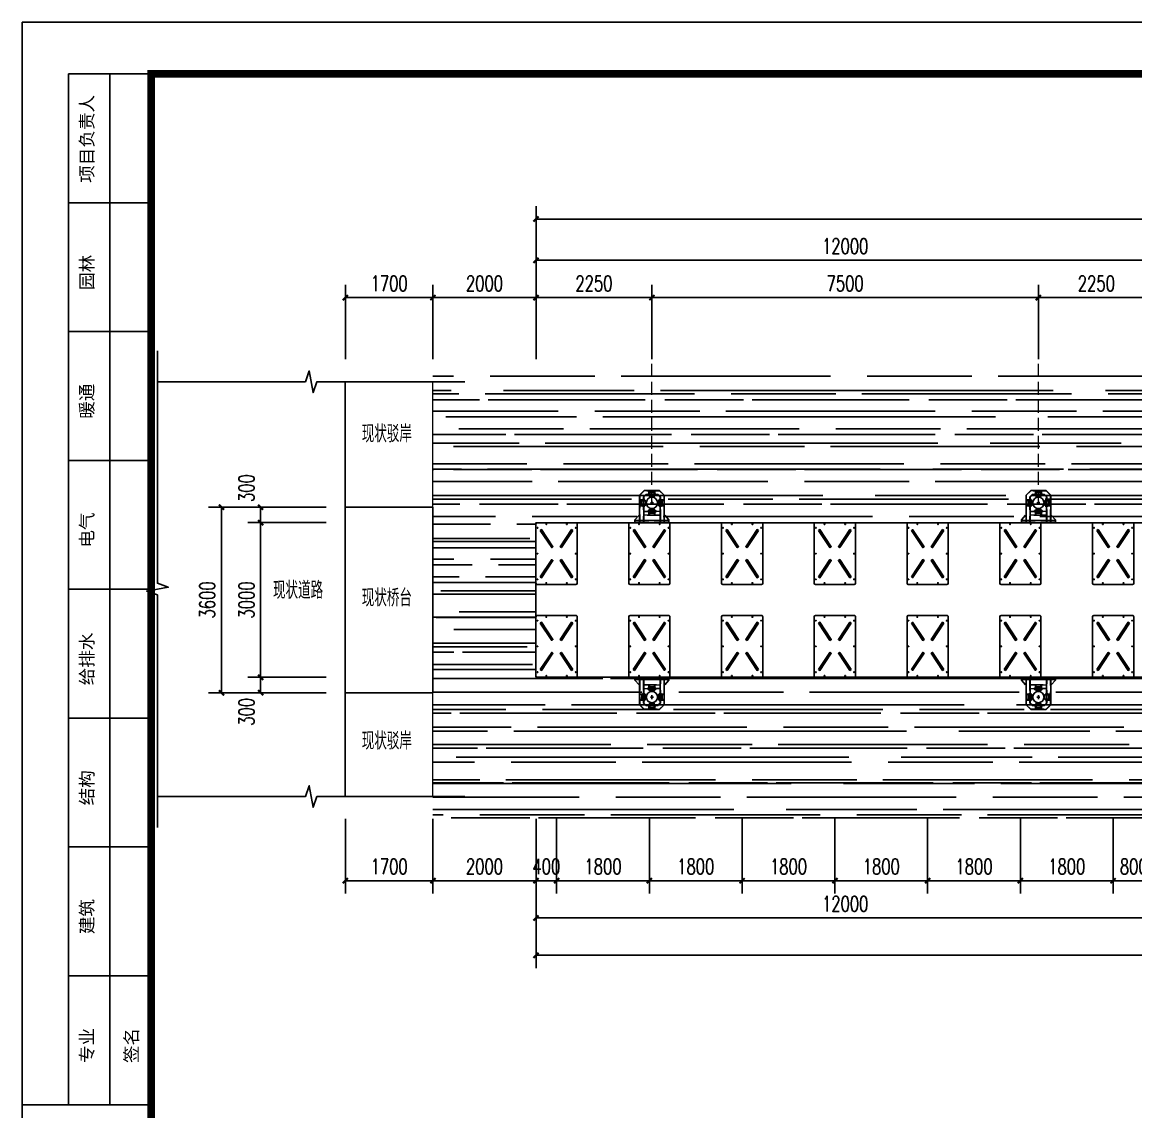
# Model space of a CAD drawing. Extents: x 396092 to 455492, y 17293 to 132793.
# Drawn here: x 396092 to 417700, y 111656 to 132793 of the extents above; entities that cross this region are included whole.
import ezdxf
from ezdxf.enums import TextEntityAlignment as Align

# ---------------------------------------------------------------- set-up
doc = ezdxf.new("R2010")
doc.units = 0
doc.header["$LTSCALE"] = 1000
doc.header["$MEASUREMENT"] = 0
for name, pattern in [('ACAD_ISO03W100', [30, 12, -18]), ('DASH', [0.35, 0.25, -0.1]), ('DASHED', [0.75, 0.5, -0.25])]:
    doc.linetypes.add(name, pattern=pattern)
doc.layers.add('8', color=8, linetype='Continuous', lineweight=9)
for name, color, linetype in [('DIM_IDEN', 3, 'Continuous'), ('DIM_SYMB', 3, 'Continuous'), ('DL', 8, 'Continuous'), ('DOTE', 1, 'Continuous'), ('PUB_DIM', 3, 'Continuous'), ('W-FLOAT_BOWL浮筒', 253, 'Continuous'), ('W-MOUNTING固定方式', 5, 'Continuous'), ('W-STEEL_FRAME钢架', 3, 'Continuous')]:
    doc.layers.add(name, color=color, linetype=linetype)
doc.styles.add('_TCH_DIM', font='SIMPLEX', dxfattribs={"bigfont": 'GBCBIG'})
doc.styles.add('_TCH_DIM_T3', font='SIMPLEX', dxfattribs={"width": 0.705882, "bigfont": 'GBCBIG'})
doc.styles.add('图框 黑体', font='simhei_0.ttf', dxfattribs={"width": 0.7})
doc.dimstyles.new('_TCH_ARCH&&100', dxfattribs={"dimtxt": 297.5, "dimasz": 100, "dimexe": 250, "dimexo": 300, "dimgap": 126.25, "dimtad": 1, "dimdec": 0, "dimzin": 0, "dimdsep": 46, "dimtxsty": '_TCH_DIM_T3', "dimblk": 'ARCHTICK', "dimcen": 0.09, "dimclrt": 7, "dimazin": 2, "dimtfac": 1, "dimtdec": 0, "dimtix": 1, "dimtmove": 2, "dimatfit": 3, "dimfxl": 100, "dimtolj": 1, "dimtzin": 0, "dimarcsym": 0})
pattern_1 = [(0, (138828.8, 88053.3), (1117.6, 508), [7620, -1016, 2540, -508]), (0, (139504.4, 88307.3), (-508, 675.64), [1524, -167.64, 3048, -381]), (0, (139082.78, 88485.1), (2641.6, 340.36), [4064, -711.2, 2032, -508])]

# ---------------------------------------------------------------- blocks, each defined once
blk = doc.blocks.new('$matou$00000145')
at = {"layer": 'W-FLOAT_BOWL浮筒'}
for p, q in [((-600, -375), (-600, 375)), ((-575, 400), (575, 400)), ((600, 375), (600, -375)), ((575, -400), (-575, -400))]:
    blk.add_line(p, q, dxfattribs=at)
at = {"layer": 'W-FLOAT_BOWL浮筒', "color": 3}
for p, q in [((-507, 370), (-493, 370)), ((-500, 377), (-500, 363)), ((-7, 370), (7, 370)), ((0, 377), (0, 363)), ((493, 370), (507, 370)), ((500, 377), (500, 363)), ((-577, 200), (-563, 200)), ((-570, 207), (-570, 193)), ((563, 200), (577, 200)), ((570, 207), (570, 193)), ((-577, -200), (-563, -200)), ((-570, -193), (-570, -207)), ((563, -200), (577, -200)), ((570, -193), (570, -207)), ((-507, -370), (-493, -370)), ((-500, -377), (-500, -363)), ((-7, -370), (7, -370)), ((0, -377), (0, -363)), ((493, -370), (507, -370)), ((500, -377), (500, -363))]:
    blk.add_line(p, q, dxfattribs=at)
at = {"layer": 'W-FLOAT_BOWL浮筒', "ltscale": 100}
for points in [[(-450, 316), (-117, 95), (-133, 70), (-467, 291)], [(450, 316), (117, 95), (133, 70), (467, 291)], [(-450, -316), (-117, -95), (-133, -70), (-467, -291)], [(450, -316), (117, -95), (133, -70), (467, -291)]]:
    blk.add_lwpolyline(points, close=True, dxfattribs=at)
at = {"layer": 'W-FLOAT_BOWL浮筒'}
for centre in [(-500, 370), (0, 370), (500, 370), (-570, 200), (570, 200), (-570, -200), (570, -200), (-500, -370), (0, -370), (500, -370)]:
    blk.add_circle(centre, 7, dxfattribs=at)
for centre, start, end in [((-575, 375), 90, 180), ((575, 375), 0, 90), ((-575, -375), 180, 270), ((575, -375), 270, 0)]:
    blk.add_arc(centre, 25, start, end, dxfattribs=at)
blk = doc.blocks.new('*U18')
at = {"layer": 'W-STEEL_FRAME钢架', "rotation": 270}
for p in [(0, 900, -500), (0, -900, 500)]:
    blk.add_blockref('$matou$00000145', p, dxfattribs=at)
blk = doc.blocks.new('*U19')
at = {"layer": 'W-STEEL_FRAME钢架', "color": 0, "linetype": 'ByBlock', "lineweight": -2, "transparency": 16777216}
for p in [(0, 0), (1800, 0), (3600, 0), (5400, 0), (7200, 0), (9000, 0), (10800, 0)]:
    blk.add_blockref('*U18', p, dxfattribs=at)
blk = doc.blocks.new('A$C1EDE4923')
at = {"color": 4}
for p, q in [((-266, 120), (-270, 120)), ((-269, 126), (-266, 126)), ((-266, 114), (-269, 114))]:
    blk.add_line(p, q, dxfattribs=at)
for p, q in [((-257, 126), (-264, 126)), ((-264, 115), (-257, 115)), ((-253, 123), (-257, 120)), ((-253, 121), (-257, 118)), ((-232, 80), (-232, 160)), ((-148, 80), (-148, 160)), ((-128, 123), (-124, 120)), ((-128, 121), (-124, 118)), ((-124, 126), (-117, 126)), ((-117, 115), (-124, 115)), ((-115, 129), (-115, 111))]:
    blk.add_line(p, q)
at = {"color": 1}
for p, q in [((-240, 127), (-250, 127)), ((-250, 113), (-240, 113)), ((-131, 127), (-141, 127)), ((-131, 113), (-141, 113))]:
    blk.add_line(p, q, dxfattribs=at)
at = {"color": 6, "linetype": 'ACAD_ISO03W100'}
for p, q in [((-131, 126), (-250, 126)), ((-131, 114), (-250, 114))]:
    blk.add_line(p, q, dxfattribs=at)
at = {"color": 2}
for p, q in [((-250, 120), (-240, 120)), ((-141, 120), (-131, 120))]:
    blk.add_line(p, q, dxfattribs=at)
for points in [[(-270, 125), (-268, 127), (-268, 113), (-270, 115)], [(-266, 129), (-266, 126), (-266, 115), (-266, 112)], [(-249, 142), (-240, 142), (-240, 40), (-249, 40)], [(-232, 160), (-148, 160), (-145, 157), (-145, 83), (-148, 80), (-232, 80), (-235, 83), (-235, 157)], [(-132, 142), (-141, 142), (-141, 40), (-132, 40)]]:
    blk.add_lwpolyline(points, close=True)
for points in [[(-268, 127), (-266, 127), (-266, 113), (-268, 113)], [(-253, 107), (-253, 135), (-250, 135), (-250, 107), (-253, 107), (-253, 108)], [(-128, 107), (-128, 135), (-131, 135), (-131, 107), (-128, 107), (-128, 108)]]:
    blk.add_lwpolyline(points)
for points in [[(-264, 132), (-257, 132), (-257, 131), (-253, 131), (-253, 110), (-257, 110), (-257, 131), (-257, 109), (-264, 109, -0.666667), (-264, 115, -0.363636), (-264, 126, -0.666667)], [(-117, 132), (-124, 132), (-124, 131), (-128, 131), (-128, 110), (-124, 110), (-124, 131), (-124, 109), (-117, 109, 0.666667), (-117, 115, 0.363636), (-117, 126, 0.666667)]]:
    blk.add_lwpolyline(points, format="xyb", close=True)
blk = doc.blocks.new('BZQ-T')
at = {"layer": 'DOTE', "lineweight": 200, "ltscale": 100}
for p, q in [((-296, -17), (-296, 17)), ((-100, -17), (-100, 17)), ((100, -17), (100, 17)), ((296, -17), (296, 17))]:
    blk.add_line(p, q, dxfattribs=at)
at = {"layer": 'W-MOUNTING固定方式'}
for p, q in [((-150, 623), (-240, 533)), ((-240, 43), (-240, 533)), ((-117, 543), (-160, 500)), ((-160, 43), (-160, 500)), ((-150, 623), (150, 623)), ((-117, 543), (117, 543)), ((117, 543), (160, 500)), ((150, 623), (240, 533)), ((160, 223), (160, 500)), ((240, 43), (240, 533))]:
    blk.add_line(p, q, dxfattribs=at)
at = {"layer": 'W-MOUNTING固定方式', "color": 0, "lineweight": 5}
for p, q in [((-160, 223), (160, 223)), ((160, 43), (160, 234)), ((160, 143), (-160, 143))]:
    blk.add_line(p, q, dxfattribs=at)
at = {"layer": 'W-MOUNTING固定方式', "color": 1}
blk.add_line((30, 384), (-30, 384), dxfattribs=at)
at = {"layer": 'W-MOUNTING固定方式', "lineweight": 25}
blk.add_lwpolyline([(0, 421), (0, 346)], dxfattribs=at)
at = {"layer": 'W-MOUNTING固定方式', "color": 1}
for points in [[(-330, 43), (-330, 53), (-250, 143), (-240, 143), (-240, 43)], [(330, 43), (330, 53), (250, 143), (240, 143), (240, 43)]]:
    blk.add_lwpolyline(points, close=True, dxfattribs=at)
at = {"layer": 'W-MOUNTING固定方式'}
blk.add_circle((0, 384), 110, dxfattribs=at)
at = {"layer": 'W-STEEL_FRAME钢架', "linetype": 'DASHED', "ltscale": 0.5}
for p, q in [((-160, 218), (160, 218)), ((-330, 6), (330, 6)), ((-240, 43), (-240, 6)), ((160, 148), (-160, 148)), ((-160, 43), (-160, 6)), ((160, 43), (160, 6)), ((240, 43), (240, 6))]:
    blk.add_line(p, q, dxfattribs=at)
at = {"layer": 'W-STEEL_FRAME钢架'}
for p, q in [((-160, 43), (-240, 43)), ((160, 43), (240, 43))]:
    blk.add_line(p, q, dxfattribs=at)
at = {"layer": 'W-STEEL_FRAME钢架', "linetype": 'DASHED', "ltscale": 0.5}
for points in [[(235, 6), (235, 531), (148, 618), (-148, 618), (-235, 531), (-235, 6)], [(165, 6), (165, 502), (119, 548), (-119, 548), (-165, 502), (-165, 6)]]:
    blk.add_lwpolyline(points, dxfattribs=at)
at = {"layer": 'W-STEEL_FRAME钢架'}
for points in [[(-330, 43), (330, 43), (330, 0), (-330, 0)], [(-304, 6), (-288, 6), (-288, 0), (-304, 0)], [(-108, 6), (-92, 6), (-92, 0), (-108, 0)], [(108, 6), (92, 6), (92, 0), (108, 0)], [(304, 6), (288, 6), (288, 0), (304, 0)]]:
    blk.add_lwpolyline(points, close=True, dxfattribs=at)
at = {"layer": 'W-MOUNTING固定方式', "color": 6, "lineweight": 5, "extrusion": (0, 0, -1), "xscale": -1, "zscale": -1}
for p, rotation in [((280, 193), 90), ((191, 663), 180)]:
    blk.add_blockref('A$C1EDE4923', p, dxfattribs=dict(at, rotation=rotation))
at = {"layer": 'W-MOUNTING固定方式', "color": 6, "lineweight": 5, "extrusion": (0, 0, -1), "zscale": -1, "rotation": 270}
blk.add_blockref('A$C1EDE4923', (-279, 193), dxfattribs=at)
at = {"layer": 'W-MOUNTING固定方式', "color": 6, "lineweight": 5, "extrusion": (0, 0, -1), "zscale": -1}
blk.add_blockref('A$C1EDE4923', (191, 104), dxfattribs=at)
blk = doc.blocks.new('A$Ce900529c')
for p, q in [((980.47, -638.99), (964.47, -638.99)), ((964.47, -638.99), (964.47, -738.99)), ((972.47, -638.99), (972.47, -738.99)), ((980.47, -663.99), (964.47, -663.99)), ((980.47, -688.99), (964.47, -688.99)), ((980.47, -713.99), (964.47, -713.99)), ((980.47, -738.99), (964.47, -738.99)), ((964.47, -738.99), (964.47, -838.99)), ((980.47, -738.99), (964.47, -738.99)), ((972.47, -738.99), (972.47, -838.99)), ((980.47, -738.99), (980.47, -838.99)), ((980.47, -763.99), (964.47, -763.99)), ((980.47, -788.99), (964.47, -788.99)), ((980.47, -813.99), (964.47, -813.99)), ((955.47, -838.99), (980.47, -838.99))]:
    blk.add_line(p, q)
blk.add_lwpolyline([(955.47, -628.99), (1549.47, -628.99), (1549.47, -1048.99), (955.47, -1048.99)], close=True)
at = {"const_width": 1.5}
blk.add_lwpolyline([(1539.47, -638.99), (980.47, -638.99), (980.47, -1038.99), (1539.47, -1038.99)], close=True, dxfattribs=at)
at = {"style": '图框 黑体'}
for s, p in [('项目负责人', (967.97, -651.61)), ('园林', (967.97, -677.51)), ('暖通', (967.97, -702.51)), ('电气', (967.97, -727.51)), ('给排水', (967.97, -752.51)), ('结构', (967.97, -777.51)), ('建筑', (967.97, -802.51)), ('专业', (967.97, -827.51)), ('签名', (976.6, -827.51))]:
    blk.add_text(s, height=2.5, rotation=90, dxfattribs=at).set_placement(p, align=Align.MIDDLE)
blk = doc.blocks.new('_ArchTick')
at = {"color": 0, "linetype": 'ByBlock', "const_width": 0.4}
blk.add_lwpolyline([(-0.5, -0.5), (0.5, 0.5)], dxfattribs=at)
blk = doc.blocks.new('*D367')
at = {"layer": 'Defpoints', "color": 0, "transparency": 16777216}
for p in [(406062, 116189), (440562, 116189), (440562, 114691)]:
    blk.add_point(p, dxfattribs=at)
at = {"layer": 'PUB_DIM', "color": 0, "lineweight": -2, "transparency": 16777216}
for p, q in [((406062, 115889), (406062, 114441)), ((440562, 115889), (440562, 114441)), ((406062, 114691), (440562, 114691))]:
    blk.add_line(p, q, dxfattribs=at)
at = {"layer": 'PUB_DIM', "color": 0, "lineweight": -2, "transparency": 16777216, "xscale": 100, "yscale": 100, "zscale": 100, "rotation": 180}
blk.add_blockref('_ArchTick', (406062, 114691), dxfattribs=at)
at = {"layer": 'PUB_DIM', "color": 0, "lineweight": -2, "transparency": 16777216, "xscale": 100, "yscale": 100, "zscale": 100}
blk.add_blockref('_ArchTick', (440562, 114691), dxfattribs=at)
at = {"layer": 'PUB_DIM', "color": 7, "transparency": 16777216, "insert": (423312, 114966), "char_height": 297.5, "attachment_point": 5, "style": '_TCH_DIM_T3'}
blk.add_mtext('\\A1;34500', dxfattribs=at)
blk = doc.blocks.new('*D368')
at = {"layer": 'Defpoints', "color": 0, "transparency": 16777216}
for p in [(440562, 128976), (406062, 127478), (440562, 127478)]:
    blk.add_point(p, dxfattribs=at)
at = {"layer": 'PUB_DIM', "color": 0, "lineweight": -2, "transparency": 16777216}
for p, q in [((406062, 127778), (406062, 129226)), ((440562, 127778), (440562, 129226)), ((406062, 128976), (440562, 128976))]:
    blk.add_line(p, q, dxfattribs=at)
at = {"layer": 'PUB_DIM', "color": 0, "lineweight": -2, "transparency": 16777216, "xscale": 100, "yscale": 100, "zscale": 100, "rotation": 180}
blk.add_blockref('_ArchTick', (406062, 128976), dxfattribs=at)
at = {"layer": 'PUB_DIM', "color": 0, "lineweight": -2, "transparency": 16777216, "xscale": 100, "yscale": 100, "zscale": 100}
blk.add_blockref('_ArchTick', (440562, 128976), dxfattribs=at)
at = {"layer": 'PUB_DIM', "color": 7, "transparency": 16777216, "insert": (423312, 129251), "char_height": 297.5, "attachment_point": 5, "style": '_TCH_DIM_T3'}
blk.add_mtext('\\A1;34500', dxfattribs=at)
blk = doc.blocks.new('*D373')
at = {"layer": 'Defpoints', "color": 0, "transparency": 16777216}
for p in [(399958, 123385), (401528, 123385), (401528, 119785)]:
    blk.add_point(p, dxfattribs=at)
at = {"layer": 'PUB_DIM', "color": 0, "lineweight": -2, "transparency": 16777216}
for p, q in [((401228, 123385), (399708, 123385)), ((399958, 119785), (399958, 123385)), ((401228, 119785), (399708, 119785))]:
    blk.add_line(p, q, dxfattribs=at)
at = {"layer": 'PUB_DIM', "color": 0, "lineweight": -2, "transparency": 16777216, "xscale": 100, "yscale": 100, "zscale": 100}
for p, rotation in [((399958, 123385), 90), ((399958, 119785), 270)]:
    blk.add_blockref('_ArchTick', p, dxfattribs=dict(at, rotation=rotation))
at = {"layer": 'PUB_DIM', "color": 7, "transparency": 16777216, "insert": (399683, 121585), "char_height": 297.5, "attachment_point": 5, "rotation": 90, "style": '_TCH_DIM_T3'}
blk.add_mtext('\\A1;3600', dxfattribs=at)
blk = doc.blocks.new('*D374')
at = {"layer": 'Defpoints', "color": 0, "transparency": 16777216}
for p in [(418062, 128176), (406062, 126678), (418062, 126678)]:
    blk.add_point(p, dxfattribs=at)
at = {"layer": 'PUB_DIM', "color": 0, "lineweight": -2, "transparency": 16777216}
for p, q in [((406062, 126978), (406062, 128426)), ((418062, 126978), (418062, 128426)), ((406062, 128176), (418062, 128176))]:
    blk.add_line(p, q, dxfattribs=at)
at = {"layer": 'PUB_DIM', "color": 0, "lineweight": -2, "transparency": 16777216, "xscale": 100, "yscale": 100, "zscale": 100, "rotation": 180}
blk.add_blockref('_ArchTick', (406062, 128176), dxfattribs=at)
at = {"layer": 'PUB_DIM', "color": 0, "lineweight": -2, "transparency": 16777216, "xscale": 100, "yscale": 100, "zscale": 100}
blk.add_blockref('_ArchTick', (418062, 128176), dxfattribs=at)
at = {"layer": 'PUB_DIM', "color": 7, "transparency": 16777216, "insert": (412062, 128451), "char_height": 297.5, "attachment_point": 5, "style": '_TCH_DIM_T3'}
blk.add_mtext('\\A1;12000', dxfattribs=at)
blk = doc.blocks.new('*D377')
at = {"layer": 'Defpoints', "color": 0, "transparency": 16777216}
for p in [(404062, 127452), (402362, 125954), (404062, 125954)]:
    blk.add_point(p, dxfattribs=at)
at = {"layer": 'PUB_DIM', "color": 0, "lineweight": -2, "transparency": 16777216}
for p, q in [((402362, 126254), (402362, 127702)), ((404062, 126254), (404062, 127702)), ((402362, 127452), (404062, 127452))]:
    blk.add_line(p, q, dxfattribs=at)
at = {"layer": 'PUB_DIM', "color": 0, "lineweight": -2, "transparency": 16777216, "xscale": 100, "yscale": 100, "zscale": 100, "rotation": 180}
blk.add_blockref('_ArchTick', (402362, 127452), dxfattribs=at)
at = {"layer": 'PUB_DIM', "color": 0, "lineweight": -2, "transparency": 16777216, "xscale": 100, "yscale": 100, "zscale": 100}
blk.add_blockref('_ArchTick', (404062, 127452), dxfattribs=at)
at = {"layer": 'PUB_DIM', "color": 7, "transparency": 16777216, "insert": (403212, 127727), "char_height": 297.5, "attachment_point": 5, "style": '_TCH_DIM_T3'}
blk.add_mtext('\\A1;1700', dxfattribs=at)
blk = doc.blocks.new('*D378')
at = {"layer": 'Defpoints', "color": 0, "transparency": 16777216}
for p in [(406062, 127452), (404062, 125954), (406062, 125954)]:
    blk.add_point(p, dxfattribs=at)
at = {"layer": 'PUB_DIM', "color": 0, "lineweight": -2, "transparency": 16777216}
for p, q in [((404062, 126254), (404062, 127702)), ((406062, 126254), (406062, 127702)), ((404062, 127452), (406062, 127452))]:
    blk.add_line(p, q, dxfattribs=at)
at = {"layer": 'PUB_DIM', "color": 0, "lineweight": -2, "transparency": 16777216, "xscale": 100, "yscale": 100, "zscale": 100, "rotation": 180}
blk.add_blockref('_ArchTick', (404062, 127452), dxfattribs=at)
at = {"layer": 'PUB_DIM', "color": 0, "lineweight": -2, "transparency": 16777216, "xscale": 100, "yscale": 100, "zscale": 100}
blk.add_blockref('_ArchTick', (406062, 127452), dxfattribs=at)
at = {"layer": 'PUB_DIM', "color": 7, "transparency": 16777216, "insert": (405062, 127727), "char_height": 297.5, "attachment_point": 5, "style": '_TCH_DIM_T3'}
blk.add_mtext('\\A1;2000', dxfattribs=at)
blk = doc.blocks.new('*D379')
at = {"layer": 'Defpoints', "color": 0, "transparency": 16777216}
for p in [(408311, 127452), (406062, 125954), (408311, 125954)]:
    blk.add_point(p, dxfattribs=at)
at = {"layer": 'PUB_DIM', "color": 0, "lineweight": -2, "transparency": 16777216}
for p, q in [((406062, 126254), (406062, 127702)), ((408311, 126254), (408311, 127702)), ((406062, 127452), (408311, 127452))]:
    blk.add_line(p, q, dxfattribs=at)
at = {"layer": 'PUB_DIM', "color": 0, "lineweight": -2, "transparency": 16777216, "xscale": 100, "yscale": 100, "zscale": 100, "rotation": 180}
blk.add_blockref('_ArchTick', (406062, 127452), dxfattribs=at)
at = {"layer": 'PUB_DIM', "color": 0, "lineweight": -2, "transparency": 16777216, "xscale": 100, "yscale": 100, "zscale": 100}
blk.add_blockref('_ArchTick', (408311, 127452), dxfattribs=at)
at = {"layer": 'PUB_DIM', "color": 7, "transparency": 16777216, "insert": (407186, 127727), "char_height": 297.5, "attachment_point": 5, "style": '_TCH_DIM_T3'}
blk.add_mtext('\\A1;2250', dxfattribs=at)
blk = doc.blocks.new('*D380')
at = {"layer": 'Defpoints', "color": 0, "transparency": 16777216}
for p in [(415811, 127452), (408311, 125954), (415811, 125954)]:
    blk.add_point(p, dxfattribs=at)
at = {"layer": 'PUB_DIM', "color": 0, "lineweight": -2, "transparency": 16777216}
for p, q in [((408311, 126254), (408311, 127702)), ((415811, 126254), (415811, 127702)), ((408311, 127452), (415811, 127452))]:
    blk.add_line(p, q, dxfattribs=at)
at = {"layer": 'PUB_DIM', "color": 0, "lineweight": -2, "transparency": 16777216, "xscale": 100, "yscale": 100, "zscale": 100, "rotation": 180}
blk.add_blockref('_ArchTick', (408311, 127452), dxfattribs=at)
at = {"layer": 'PUB_DIM', "color": 0, "lineweight": -2, "transparency": 16777216, "xscale": 100, "yscale": 100, "zscale": 100}
blk.add_blockref('_ArchTick', (415811, 127452), dxfattribs=at)
at = {"layer": 'PUB_DIM', "color": 7, "transparency": 16777216, "insert": (412061, 127727), "char_height": 297.5, "attachment_point": 5, "style": '_TCH_DIM_T3'}
blk.add_mtext('\\A1;7500', dxfattribs=at)
blk = doc.blocks.new('*D381')
at = {"layer": 'Defpoints', "color": 0, "transparency": 16777216}
for p in [(418062, 127452), (415811, 125954), (418062, 125954)]:
    blk.add_point(p, dxfattribs=at)
at = {"layer": 'PUB_DIM', "color": 0, "lineweight": -2, "transparency": 16777216}
for p, q in [((415811, 126254), (415811, 127702)), ((418062, 126254), (418062, 127702)), ((415811, 127452), (418062, 127452))]:
    blk.add_line(p, q, dxfattribs=at)
at = {"layer": 'PUB_DIM', "color": 0, "lineweight": -2, "transparency": 16777216, "xscale": 100, "yscale": 100, "zscale": 100, "rotation": 180}
blk.add_blockref('_ArchTick', (415811, 127452), dxfattribs=at)
at = {"layer": 'PUB_DIM', "color": 0, "lineweight": -2, "transparency": 16777216, "xscale": 100, "yscale": 100, "zscale": 100}
blk.add_blockref('_ArchTick', (418062, 127452), dxfattribs=at)
at = {"layer": 'PUB_DIM', "color": 7, "transparency": 16777216, "insert": (416936, 127727), "char_height": 297.5, "attachment_point": 5, "style": '_TCH_DIM_T3'}
blk.add_mtext('\\A1;2250', dxfattribs=at)
blk = doc.blocks.new('*D388')
at = {"layer": 'Defpoints', "color": 0, "transparency": 16777216}
for p in [(400718, 123385), (402288, 123385), (402288, 123085)]:
    blk.add_point(p, dxfattribs=at)
at = {"layer": 'PUB_DIM', "color": 0, "lineweight": -2, "transparency": 16777216}
for p, q in [((401988, 123385), (400468, 123385)), ((400718, 123085), (400718, 123385)), ((401988, 123085), (400468, 123085))]:
    blk.add_line(p, q, dxfattribs=at)
at = {"layer": 'PUB_DIM', "color": 0, "lineweight": -2, "transparency": 16777216, "xscale": 100, "yscale": 100, "zscale": 100}
for p, rotation in [((400718, 123385), 90), ((400718, 123085), 270)]:
    blk.add_blockref('_ArchTick', p, dxfattribs=dict(at, rotation=rotation))
at = {"layer": 'PUB_DIM', "color": 7, "transparency": 16777216, "insert": (400443, 123755), "char_height": 297.5, "attachment_point": 5, "rotation": 90, "style": '_TCH_DIM_T3'}
blk.add_mtext('\\A1;300', dxfattribs=at)
blk = doc.blocks.new('*D389')
at = {"layer": 'Defpoints', "color": 0, "transparency": 16777216}
for p in [(400718, 123085), (402288, 123085), (402288, 120085)]:
    blk.add_point(p, dxfattribs=at)
at = {"layer": 'PUB_DIM', "color": 0, "lineweight": -2, "transparency": 16777216}
for p, q in [((401988, 123085), (400468, 123085)), ((400718, 120085), (400718, 123085)), ((401988, 120085), (400468, 120085))]:
    blk.add_line(p, q, dxfattribs=at)
at = {"layer": 'PUB_DIM', "color": 0, "lineweight": -2, "transparency": 16777216, "xscale": 100, "yscale": 100, "zscale": 100}
for p, rotation in [((400718, 123085), 90), ((400718, 120085), 270)]:
    blk.add_blockref('_ArchTick', p, dxfattribs=dict(at, rotation=rotation))
at = {"layer": 'PUB_DIM', "color": 7, "transparency": 16777216, "insert": (400443, 121585), "char_height": 297.5, "attachment_point": 5, "rotation": 90, "style": '_TCH_DIM_T3'}
blk.add_mtext('\\A1;3000', dxfattribs=at)
blk = doc.blocks.new('*D390')
at = {"layer": 'Defpoints', "color": 0, "transparency": 16777216}
for p in [(400718, 120085), (402288, 120085), (402288, 119785)]:
    blk.add_point(p, dxfattribs=at)
at = {"layer": 'PUB_DIM', "color": 0, "lineweight": -2, "transparency": 16777216}
for p, q in [((401988, 120085), (400468, 120085)), ((400718, 119785), (400718, 120085)), ((401988, 119785), (400468, 119785))]:
    blk.add_line(p, q, dxfattribs=at)
at = {"layer": 'PUB_DIM', "color": 0, "lineweight": -2, "transparency": 16777216, "xscale": 100, "yscale": 100, "zscale": 100}
for p, rotation in [((400718, 120085), 90), ((400718, 119785), 270)]:
    blk.add_blockref('_ArchTick', p, dxfattribs=dict(at, rotation=rotation))
at = {"layer": 'PUB_DIM', "color": 7, "transparency": 16777216, "insert": (400443, 119415), "char_height": 297.5, "attachment_point": 5, "rotation": 90, "style": '_TCH_DIM_T3'}
blk.add_mtext('\\A1;300', dxfattribs=at)
blk = doc.blocks.new('*D391')
at = {"layer": 'Defpoints', "color": 0, "transparency": 16777216}
for p in [(406062, 116914), (418062, 116914), (418062, 115415)]:
    blk.add_point(p, dxfattribs=at)
at = {"layer": 'PUB_DIM', "color": 0, "lineweight": -2, "transparency": 16777216}
for p, q in [((406062, 116614), (406062, 115165)), ((418062, 116614), (418062, 115165)), ((406062, 115415), (418062, 115415))]:
    blk.add_line(p, q, dxfattribs=at)
at = {"layer": 'PUB_DIM', "color": 0, "lineweight": -2, "transparency": 16777216, "xscale": 100, "yscale": 100, "zscale": 100, "rotation": 180}
blk.add_blockref('_ArchTick', (406062, 115415), dxfattribs=at)
at = {"layer": 'PUB_DIM', "color": 0, "lineweight": -2, "transparency": 16777216, "xscale": 100, "yscale": 100, "zscale": 100}
blk.add_blockref('_ArchTick', (418062, 115415), dxfattribs=at)
at = {"layer": 'PUB_DIM', "color": 7, "transparency": 16777216, "insert": (412062, 115690), "char_height": 297.5, "attachment_point": 5, "style": '_TCH_DIM_T3'}
blk.add_mtext('\\A1;12000', dxfattribs=at)
blk = doc.blocks.new('*D394')
at = {"layer": 'Defpoints', "color": 0, "transparency": 16777216}
for p in [(402362, 117638), (404062, 117638), (404062, 116139)]:
    blk.add_point(p, dxfattribs=at)
at = {"layer": 'PUB_DIM', "color": 0, "lineweight": -2, "transparency": 16777216}
for p, q in [((402362, 117338), (402362, 115889)), ((404062, 117338), (404062, 115889)), ((402362, 116139), (404062, 116139))]:
    blk.add_line(p, q, dxfattribs=at)
at = {"layer": 'PUB_DIM', "color": 0, "lineweight": -2, "transparency": 16777216, "xscale": 100, "yscale": 100, "zscale": 100, "rotation": 180}
blk.add_blockref('_ArchTick', (402362, 116139), dxfattribs=at)
at = {"layer": 'PUB_DIM', "color": 0, "lineweight": -2, "transparency": 16777216, "xscale": 100, "yscale": 100, "zscale": 100}
blk.add_blockref('_ArchTick', (404062, 116139), dxfattribs=at)
at = {"layer": 'PUB_DIM', "color": 7, "transparency": 16777216, "insert": (403212, 116414), "char_height": 297.5, "attachment_point": 5, "style": '_TCH_DIM_T3'}
blk.add_mtext('\\A1;1700', dxfattribs=at)
blk = doc.blocks.new('*D395')
at = {"layer": 'Defpoints', "color": 0, "transparency": 16777216}
for p in [(404062, 117638), (406062, 117638), (406062, 116139)]:
    blk.add_point(p, dxfattribs=at)
at = {"layer": 'PUB_DIM', "color": 0, "lineweight": -2, "transparency": 16777216}
for p, q in [((404062, 117338), (404062, 115889)), ((406062, 117338), (406062, 115889)), ((404062, 116139), (406062, 116139))]:
    blk.add_line(p, q, dxfattribs=at)
at = {"layer": 'PUB_DIM', "color": 0, "lineweight": -2, "transparency": 16777216, "xscale": 100, "yscale": 100, "zscale": 100, "rotation": 180}
blk.add_blockref('_ArchTick', (404062, 116139), dxfattribs=at)
at = {"layer": 'PUB_DIM', "color": 0, "lineweight": -2, "transparency": 16777216, "xscale": 100, "yscale": 100, "zscale": 100}
blk.add_blockref('_ArchTick', (406062, 116139), dxfattribs=at)
at = {"layer": 'PUB_DIM', "color": 7, "transparency": 16777216, "insert": (405062, 116414), "char_height": 297.5, "attachment_point": 5, "style": '_TCH_DIM_T3'}
blk.add_mtext('\\A1;2000', dxfattribs=at)
blk = doc.blocks.new('*D396')
at = {"layer": 'Defpoints', "color": 0, "transparency": 16777216}
for p in [(406062, 117638), (406462, 117638), (406462, 116139)]:
    blk.add_point(p, dxfattribs=at)
at = {"layer": 'PUB_DIM', "color": 0, "lineweight": -2, "transparency": 16777216}
for p, q in [((406062, 117338), (406062, 115889)), ((406462, 117338), (406462, 115889)), ((406062, 116139), (405962, 116139)), ((406062, 116139), (406462, 116139)), ((406462, 116139), (406562, 116139))]:
    blk.add_line(p, q, dxfattribs=at)
at = {"layer": 'PUB_DIM', "color": 0, "lineweight": -2, "transparency": 16777216, "xscale": 100, "yscale": 100, "zscale": 100}
blk.add_blockref('_ArchTick', (406062, 116139), dxfattribs=at)
at = {"layer": 'PUB_DIM', "color": 0, "lineweight": -2, "transparency": 16777216, "xscale": 100, "yscale": 100, "zscale": 100, "rotation": 180}
blk.add_blockref('_ArchTick', (406462, 116139), dxfattribs=at)
at = {"layer": 'PUB_DIM', "color": 7, "transparency": 16777216, "insert": (406262, 116414), "char_height": 297.5, "attachment_point": 5, "style": '_TCH_DIM_T3'}
blk.add_mtext('\\A1;400', dxfattribs=at)
blk = doc.blocks.new('*D397')
at = {"layer": 'Defpoints', "color": 0, "transparency": 16777216}
for p in [(406462, 117638), (408262, 117638), (408262, 116139)]:
    blk.add_point(p, dxfattribs=at)
at = {"layer": 'PUB_DIM', "color": 0, "lineweight": -2, "transparency": 16777216}
for p, q in [((406462, 117338), (406462, 115889)), ((408262, 117338), (408262, 115889)), ((406462, 116139), (408262, 116139))]:
    blk.add_line(p, q, dxfattribs=at)
at = {"layer": 'PUB_DIM', "color": 0, "lineweight": -2, "transparency": 16777216, "xscale": 100, "yscale": 100, "zscale": 100, "rotation": 180}
blk.add_blockref('_ArchTick', (406462, 116139), dxfattribs=at)
at = {"layer": 'PUB_DIM', "color": 0, "lineweight": -2, "transparency": 16777216, "xscale": 100, "yscale": 100, "zscale": 100}
blk.add_blockref('_ArchTick', (408262, 116139), dxfattribs=at)
at = {"layer": 'PUB_DIM', "color": 7, "transparency": 16777216, "insert": (407362, 116414), "char_height": 297.5, "attachment_point": 5, "style": '_TCH_DIM_T3'}
blk.add_mtext('\\A1;1800', dxfattribs=at)
blk = doc.blocks.new('*D398')
at = {"layer": 'Defpoints', "color": 0, "transparency": 16777216}
for p in [(408262, 117638), (410062, 117638), (410062, 116139)]:
    blk.add_point(p, dxfattribs=at)
at = {"layer": 'PUB_DIM', "color": 0, "lineweight": -2, "transparency": 16777216}
for p, q in [((408262, 117338), (408262, 115889)), ((410062, 117338), (410062, 115889)), ((408262, 116139), (410062, 116139))]:
    blk.add_line(p, q, dxfattribs=at)
at = {"layer": 'PUB_DIM', "color": 0, "lineweight": -2, "transparency": 16777216, "xscale": 100, "yscale": 100, "zscale": 100, "rotation": 180}
blk.add_blockref('_ArchTick', (408262, 116139), dxfattribs=at)
at = {"layer": 'PUB_DIM', "color": 0, "lineweight": -2, "transparency": 16777216, "xscale": 100, "yscale": 100, "zscale": 100}
blk.add_blockref('_ArchTick', (410062, 116139), dxfattribs=at)
at = {"layer": 'PUB_DIM', "color": 7, "transparency": 16777216, "insert": (409162, 116414), "char_height": 297.5, "attachment_point": 5, "style": '_TCH_DIM_T3'}
blk.add_mtext('\\A1;1800', dxfattribs=at)
blk = doc.blocks.new('*D399')
at = {"layer": 'Defpoints', "color": 0, "transparency": 16777216}
for p in [(410062, 117638), (411862, 117638), (411862, 116139)]:
    blk.add_point(p, dxfattribs=at)
at = {"layer": 'PUB_DIM', "color": 0, "lineweight": -2, "transparency": 16777216}
for p, q in [((410062, 117338), (410062, 115889)), ((411862, 117338), (411862, 115889)), ((410062, 116139), (411862, 116139))]:
    blk.add_line(p, q, dxfattribs=at)
at = {"layer": 'PUB_DIM', "color": 0, "lineweight": -2, "transparency": 16777216, "xscale": 100, "yscale": 100, "zscale": 100, "rotation": 180}
blk.add_blockref('_ArchTick', (410062, 116139), dxfattribs=at)
at = {"layer": 'PUB_DIM', "color": 0, "lineweight": -2, "transparency": 16777216, "xscale": 100, "yscale": 100, "zscale": 100}
blk.add_blockref('_ArchTick', (411862, 116139), dxfattribs=at)
at = {"layer": 'PUB_DIM', "color": 7, "transparency": 16777216, "insert": (410962, 116414), "char_height": 297.5, "attachment_point": 5, "style": '_TCH_DIM_T3'}
blk.add_mtext('\\A1;1800', dxfattribs=at)
blk = doc.blocks.new('*D400')
at = {"layer": 'Defpoints', "color": 0, "transparency": 16777216}
for p in [(411862, 117638), (413662, 117638), (413662, 116139)]:
    blk.add_point(p, dxfattribs=at)
at = {"layer": 'PUB_DIM', "color": 0, "lineweight": -2, "transparency": 16777216}
for p, q in [((411862, 117338), (411862, 115889)), ((413662, 117338), (413662, 115889)), ((411862, 116139), (413662, 116139))]:
    blk.add_line(p, q, dxfattribs=at)
at = {"layer": 'PUB_DIM', "color": 0, "lineweight": -2, "transparency": 16777216, "xscale": 100, "yscale": 100, "zscale": 100, "rotation": 180}
blk.add_blockref('_ArchTick', (411862, 116139), dxfattribs=at)
at = {"layer": 'PUB_DIM', "color": 0, "lineweight": -2, "transparency": 16777216, "xscale": 100, "yscale": 100, "zscale": 100}
blk.add_blockref('_ArchTick', (413662, 116139), dxfattribs=at)
at = {"layer": 'PUB_DIM', "color": 7, "transparency": 16777216, "insert": (412762, 116414), "char_height": 297.5, "attachment_point": 5, "style": '_TCH_DIM_T3'}
blk.add_mtext('\\A1;1800', dxfattribs=at)
blk = doc.blocks.new('*D401')
at = {"layer": 'Defpoints', "color": 0, "transparency": 16777216}
for p in [(413662, 117638), (415462, 117638), (415462, 116139)]:
    blk.add_point(p, dxfattribs=at)
at = {"layer": 'PUB_DIM', "color": 0, "lineweight": -2, "transparency": 16777216}
for p, q in [((413662, 117338), (413662, 115889)), ((415462, 117338), (415462, 115889)), ((413662, 116139), (415462, 116139))]:
    blk.add_line(p, q, dxfattribs=at)
at = {"layer": 'PUB_DIM', "color": 0, "lineweight": -2, "transparency": 16777216, "xscale": 100, "yscale": 100, "zscale": 100, "rotation": 180}
blk.add_blockref('_ArchTick', (413662, 116139), dxfattribs=at)
at = {"layer": 'PUB_DIM', "color": 0, "lineweight": -2, "transparency": 16777216, "xscale": 100, "yscale": 100, "zscale": 100}
blk.add_blockref('_ArchTick', (415462, 116139), dxfattribs=at)
at = {"layer": 'PUB_DIM', "color": 7, "transparency": 16777216, "insert": (414562, 116414), "char_height": 297.5, "attachment_point": 5, "style": '_TCH_DIM_T3'}
blk.add_mtext('\\A1;1800', dxfattribs=at)
blk = doc.blocks.new('*D402')
at = {"layer": 'Defpoints', "color": 0, "transparency": 16777216}
for p in [(415462, 117638), (417262, 117638), (417262, 116139)]:
    blk.add_point(p, dxfattribs=at)
at = {"layer": 'PUB_DIM', "color": 0, "lineweight": -2, "transparency": 16777216}
for p, q in [((415462, 117338), (415462, 115889)), ((417262, 117338), (417262, 115889)), ((415462, 116139), (417262, 116139))]:
    blk.add_line(p, q, dxfattribs=at)
at = {"layer": 'PUB_DIM', "color": 0, "lineweight": -2, "transparency": 16777216, "xscale": 100, "yscale": 100, "zscale": 100, "rotation": 180}
blk.add_blockref('_ArchTick', (415462, 116139), dxfattribs=at)
at = {"layer": 'PUB_DIM', "color": 0, "lineweight": -2, "transparency": 16777216, "xscale": 100, "yscale": 100, "zscale": 100}
blk.add_blockref('_ArchTick', (417262, 116139), dxfattribs=at)
at = {"layer": 'PUB_DIM', "color": 7, "transparency": 16777216, "insert": (416362, 116414), "char_height": 297.5, "attachment_point": 5, "style": '_TCH_DIM_T3'}
blk.add_mtext('\\A1;1800', dxfattribs=at)
blk = doc.blocks.new('*D403')
at = {"layer": 'Defpoints', "color": 0, "transparency": 16777216}
for p in [(417262, 117638), (418062, 117638), (418062, 116139)]:
    blk.add_point(p, dxfattribs=at)
at = {"layer": 'PUB_DIM', "color": 0, "lineweight": -2, "transparency": 16777216}
for p, q in [((417262, 117338), (417262, 115889)), ((418062, 117338), (418062, 115889)), ((417262, 116139), (418062, 116139))]:
    blk.add_line(p, q, dxfattribs=at)
at = {"layer": 'PUB_DIM', "color": 0, "lineweight": -2, "transparency": 16777216, "xscale": 100, "yscale": 100, "zscale": 100, "rotation": 180}
blk.add_blockref('_ArchTick', (417262, 116139), dxfattribs=at)
at = {"layer": 'PUB_DIM', "color": 0, "lineweight": -2, "transparency": 16777216, "xscale": 100, "yscale": 100, "zscale": 100}
blk.add_blockref('_ArchTick', (418062, 116139), dxfattribs=at)
at = {"layer": 'PUB_DIM', "color": 7, "transparency": 16777216, "insert": (417662, 116414), "char_height": 297.5, "attachment_point": 5, "style": '_TCH_DIM_T3'}
blk.add_mtext('\\A1;800', dxfattribs=at)

msp = doc.modelspace()

# ---------------------------------------------------------------- hatches: boundary and pattern name
at = {"layer": 'DL'}
h = msp.add_hatch(dxfattribs=at)
h.set_pattern_fill('AR-RROOF', color=5, scale=400, style=0)
h.set_pattern_definition(pattern_1)
h.paths.add_polyline_path([(442561.5, 125953.7), (404061.5, 126036.5), (404061.5, 123167.5), (442561.5, 123084.6)])
h = msp.add_hatch(dxfattribs=at)
h.set_pattern_fill('AR-RROOF', color=5, scale=400, style=0)
h.set_pattern_definition([(0, (136803.8, 85184.23), (1117.6, 508), [7620, -1016, 2540, -508]), (0, (137479.4, 85438.2), (-508, 675.64), [1524, -167.64, 3048, -381]), (0, (137057.78, 85616.03), (2641.6, 340.36), [4064, -711.2, 2032, -508])])
h.paths.add_polyline_path([(406061.5, 123084.6), (404061.5, 123084.6), (404061.5, 120084.6), (406061.5, 120084.6)])
h = msp.add_hatch(dxfattribs=at)
h.set_pattern_fill('AR-RROOF', color=5, scale=400, style=0)
h.set_pattern_definition(pattern_1)
h.paths.add_polyline_path([(442561.5, 117215.6), (404061.5, 117215.6), (404061.5, 120084.6), (442561.5, 120084.6)])

# ---------------------------------------------------------------- linework, layer by layer
msp.add_lwpolyline([(402361.5, 117772), (402361.5, 125819.4)])
msp.add_lwpolyline([(402361.5, 123384.6), (404061.5, 123384.6), (404061.5, 119784.6), (402361.5, 119784.6)], close=True)
at = {"layer": '8', "linetype": 'DASH', "elevation": 1000}
for points in [[(408311.4, 123468.1), (408311.4, 126253.7)], [(415811.4, 123468.1), (415811.4, 126253.7)]]:
    msp.add_lwpolyline(points, dxfattribs=at)
at = {"layer": '8'}
for points in [[(404061.5, 123384.6), (404061.5, 125819.4)], [(404061.5, 117772), (404061.5, 119784.6)]]:
    msp.add_lwpolyline(points, dxfattribs=at)
at = {"layer": 'DIM_SYMB'}
for points in [[(398716.5, 126419.4), (398716.5, 121908.2), (398926.5, 121831.7), (398506.5, 121757.7), (398716.5, 121683.2), (398716.5, 117172)], [(404681.7, 125819.4), (401811.6, 125819.4), (401735.2, 125609.4), (401661.1, 126029.4), (401586.6, 125819.4), (398716.5, 125819.4)], [(404681.7, 117772), (401811.6, 117772), (401735.2, 117562), (401661.1, 117982), (401586.6, 117772), (398716.5, 117772)]]:
    msp.add_lwpolyline(points, dxfattribs=at)
at = {"layer": 'W-STEEL_FRAME钢架', "elevation": 1000}
msp.add_lwpolyline([(406061.5, 120084.6), (418061.5, 120084.6), (418061.5, 123084.6), (406061.5, 123084.6)], close=True, dxfattribs=at)

# ---------------------------------------------------------------- block references
at = {"xscale": 100, "yscale": 100, "zscale": 100}
msp.add_blockref('A$Ce900529c', (300545.2, 195692.1), dxfattribs=at)
for p in [(408311.5, 123084.6, 1000), (415811.5, 123084.6, 1000)]:
    msp.add_blockref('BZQ-T', p)
at = {"rotation": 180}
for p in [(408311.5, 120084.6, 2500), (415811.5, 120084.6, 2500)]:
    msp.add_blockref('BZQ-T', p, dxfattribs=at)
at = {"layer": 'W-STEEL_FRAME钢架', "xscale": -1}
msp.add_blockref('*U19', (417261.5, 121584.6, 1500), dxfattribs=at)

# ---------------------------------------------------------------- texts
at = {"layer": 'DIM_IDEN', "color": 7, "style": '_TCH_DIM'}
for s, p in [('现状驳岸', (402681.2, 124641.5)), ('现状道路', (400958.1, 121606.1)), ('现状桥台', (402681.2, 121458)), ('现状驳岸', (402681.2, 118681.9))]:
    msp.add_text(s, height=337.59, dxfattribs=at).set_placement(p)

# ---------------------------------------------------------------- dimensions: what is measured, and where the dimension line sits
at = {"layer": 'PUB_DIM'}
for p1, p2, distance, picture, middle in [((406061.5, 127477.8), (440561.5, 127477.8), 1498.2, '*D368', (423311.5, 129251)), ((406061.5, 126677.8), (418061.5, 126677.8), 1498.2, '*D374', (412061.5, 128451)), ((402361.5, 125953.7), (404061.5, 125953.7), 1498.2, '*D377', (403211.5, 127726.9)), ((404061.5, 125953.7), (406061.5, 125953.7), 1498.2, '*D378', (405061.5, 127726.9)), ((406061.5, 125953.7), (408311.4, 125953.7), 1498.2, '*D379', (407186.5, 127726.9)), ((408311.4, 125953.7), (415811.4, 125953.7), 1498.2, '*D380', (412061.4, 127726.9)), ((415811.4, 125953.7), (418061.5, 125953.7), 1498.2, '*D381', (416936.5, 127726.9)), ((401528, 119784.6), (401528, 123384.6), 1570.4, '*D373', (399682.6, 121584.6)), ((402288.2, 120084.6), (402288.2, 123084.6), 1570.4, '*D389', (400442.8, 121584.6)), ((402361.5, 117637.6), (404061.5, 117637.6), -1498.2, '*D394', (403211.5, 116414.5)), ((404061.5, 117637.6), (406061.5, 117637.6), -1498.2, '*D395', (405061.5, 116414.5)), ((406061.5, 117637.6), (406461.5, 117637.6), -1498.2, '*D396', (406261.5, 116414.5)), ((406461.5, 117637.6), (408261.5, 117637.6), -1498.2, '*D397', (407361.5, 116414.5)), ((408261.5, 117637.6), (410061.5, 117637.6), -1498.2, '*D398', (409161.5, 116414.5)), ((410061.5, 117637.6), (411861.5, 117637.6), -1498.2, '*D399', (410961.5, 116414.5)), ((411861.5, 117637.6), (413661.5, 117637.6), -1498.2, '*D400', (412761.5, 116414.5)), ((413661.5, 117637.6), (415461.5, 117637.6), -1498.2, '*D401', (414561.5, 116414.5)), ((415461.5, 117637.6), (417261.5, 117637.6), -1498.2, '*D402', (416361.5, 116414.5)), ((417261.5, 117637.6), (418061.5, 117637.6), -1498.2, '*D403', (417661.5, 116414.5)), ((406061.5, 116913.6), (418061.5, 116913.6), -1498.2, '*D391', (412061.5, 115690.4)), ((406061.5, 116189.5), (440561.5, 116189.5), -1498.2, '*D367', (423311.5, 114966.3))]:
    dim = msp.add_aligned_dim(p1=p1, p2=p2, distance=distance, dimstyle='_TCH_ARCH&&100', dxfattribs=at)
    dim.commit()
    dim.dimension.update_dxf_attribs({"geometry": picture, "text_midpoint": middle})
for base, p1, p2, picture, middle in [((400717.8, 123384.6), (402288.2, 123084.6), (402288.2, 123384.6), '*D388', (400442.8, 123754.6)), ((400717.8, 120084.6), (402288.2, 119784.6), (402288.2, 120084.6), '*D390', (400442.8, 119414.6))]:
    dim = msp.add_linear_dim(base=base, p1=p1, p2=p2, angle=90, dimstyle='_TCH_ARCH&&100', dxfattribs=at)
    dim.commit()
    dim.dimension.update_dxf_attribs({"geometry": picture, "text_midpoint": middle, "dimtype": 129})

doc.saveas('drawing.dxf')
